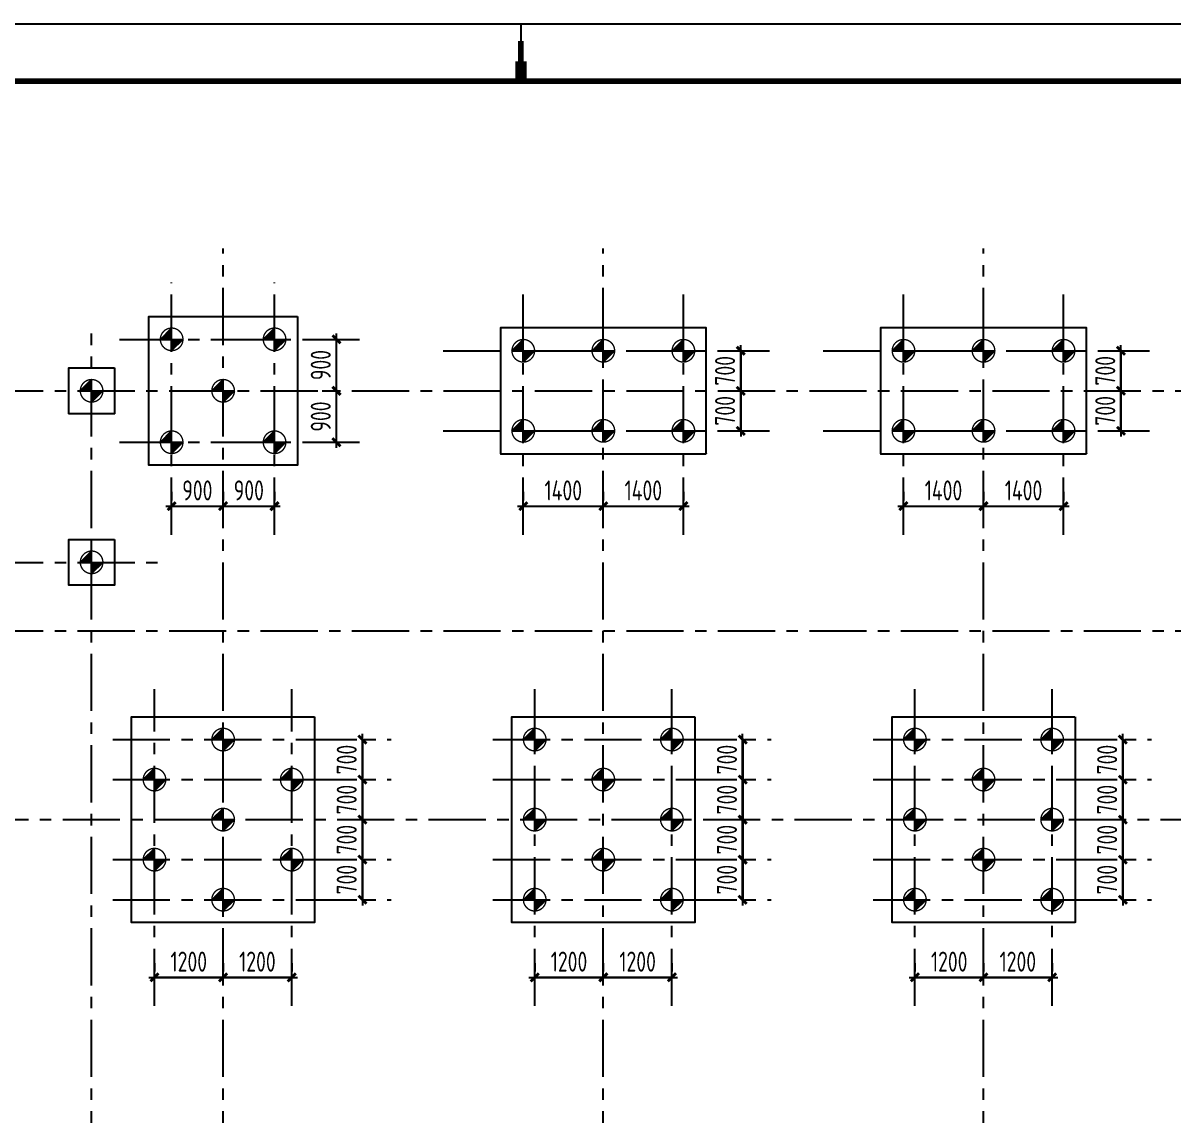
# Model space of a CAD drawing. Extents: x 665703 to 1047784, y -160603 to 92239.
# Drawn here: x 759322 to 779436, y 73124 to 92239 of the extents above; entities that cross this region are included whole.
import ezdxf

# ---------------------------------------------------------------- set-up
doc = ezdxf.new("R2010")
doc.units = 0
doc.header["$LTSCALE"] = 800
doc.linetypes.add('CENTER', pattern=[2, 1.25, -0.25, 0.25, -0.25])
doc.layers.get('0').update_dxf_attribs({"linetype": 'CONTINUOUS'})
doc.layers.get('Defpoints').update_dxf_attribs({"linetype": 'CONTINUOUS'})
for name, color, linetype in [('AXIS', 4, 'CENTER'), ('DIM', 2, 'CONTINUOUS'), ('GPSCOMMON', 7, 'CONTINUOUS'), ('TK', 7, 'CONTINUOUS'), ('ZW', 233, 'CONTINUOUS')]:
    doc.layers.add(name, color=color, linetype=linetype)
doc.styles.add('TSSD_Dimension', font='Tssdeng.shx', dxfattribs={"width": 0.75, "bigfont": 'hztxt.shx'})
doc.dimstyles.new('TSSD_100_100', dxfattribs={"dimtxt": 350, "dimasz": 100, "dimexe": 100, "dimexo": 250, "dimgap": 100, "dimtad": 1, "dimdec": 0, "dimzin": 0, "dimdsep": 46, "dimtxsty": 'TSSD_Dimension', "dimblk": 'ARCHTICK', "dimcen": 0, "dimdle": 100, "dimclrt": 7, "dimadec": 0, "dimazin": 0, "dimtfac": 1, "dimtdec": 0, "dimtix": 1, "dimtmove": 2, "dimatfit": 3, "dimldrblk": 'ARCHTICK', "dimfxl": 0, "dimtolj": 1, "dimtzin": 0, "dimarcsym": 0})

# ---------------------------------------------------------------- blocks, each defined once
blk = doc.blocks.new('_ArchTick')
at = {"color": 0, "const_width": 0.5}
blk.add_lwpolyline([(-0.71, -0.71), (0.71, 0.71)], dxfattribs=at)
blk = doc.blocks.new('*D1318')
at = {"layer": 'Defpoints', "color": 0, "transparency": 16777216}
for p in [(761622, 75549), (762822, 75549), (762822, 75549)]:
    blk.add_point(p, dxfattribs=at)
at = {"layer": 'DIM', "color": 0, "lineweight": -2, "transparency": 16777216}
for p, q in [((761622, 75799), (761622, 75649)), ((762822, 75799), (762822, 75649)), ((761522, 75549), (762922, 75549))]:
    blk.add_line(p, q, dxfattribs=at)
at = {"layer": 'DIM', "color": 0, "lineweight": -2, "transparency": 16777216, "xscale": 100, "yscale": 100, "zscale": 100, "rotation": 180}
blk.add_blockref('_ArchTick', (761622, 75549), dxfattribs=at)
at = {"layer": 'DIM', "color": 0, "lineweight": -2, "transparency": 16777216, "xscale": 100, "yscale": 100, "zscale": 100}
blk.add_blockref('_ArchTick', (762822, 75549), dxfattribs=at)
at = {"layer": 'DIM', "color": 7, "transparency": 16777216, "insert": (762222, 75824), "char_height": 350, "attachment_point": 5, "style": 'TSSD_Dimension'}
blk.add_mtext('\\A1;1200', dxfattribs=at)
blk = doc.blocks.new('*D1317')
at = {"layer": 'Defpoints', "color": 0, "transparency": 16777216}
for p in [(765259, 77607), (765259, 77607), (765259, 76907)]:
    blk.add_point(p, dxfattribs=at)
at = {"layer": 'DIM', "color": 0, "lineweight": -2, "transparency": 16777216}
for p, q in [((765259, 77607), (765259, 77707)), ((765009, 77607), (765159, 77607)), ((765259, 76907), (765259, 77607)), ((765009, 76907), (765159, 76907)), ((765259, 76907), (765259, 76807))]:
    blk.add_line(p, q, dxfattribs=at)
at = {"layer": 'DIM', "color": 0, "lineweight": -2, "transparency": 16777216, "xscale": 100, "yscale": 100, "zscale": 100}
for p, rotation in [((765259, 77607), 270), ((765259, 76907), 90)]:
    blk.add_blockref('_ArchTick', p, dxfattribs=dict(at, rotation=rotation))
at = {"layer": 'DIM', "color": 7, "transparency": 16777216, "insert": (764984, 77257), "char_height": 350, "attachment_point": 5, "rotation": 90, "style": 'TSSD_Dimension'}
blk.add_mtext('\\A1;700', dxfattribs=at)
blk = doc.blocks.new('*D1316')
at = {"layer": 'Defpoints', "color": 0, "transparency": 16777216}
for p in [(765259, 79007), (765259, 79007), (765259, 78307)]:
    blk.add_point(p, dxfattribs=at)
at = {"layer": 'DIM', "color": 0, "lineweight": -2, "transparency": 16777216}
for p, q in [((765259, 79007), (765259, 79107)), ((765009, 79007), (765159, 79007)), ((765259, 78307), (765259, 79007)), ((765009, 78307), (765159, 78307)), ((765259, 78307), (765259, 78207))]:
    blk.add_line(p, q, dxfattribs=at)
at = {"layer": 'DIM', "color": 0, "lineweight": -2, "transparency": 16777216, "xscale": 100, "yscale": 100, "zscale": 100}
for p, rotation in [((765259, 79007), 270), ((765259, 78307), 90)]:
    blk.add_blockref('_ArchTick', p, dxfattribs=dict(at, rotation=rotation))
at = {"layer": 'DIM', "color": 7, "transparency": 16777216, "insert": (764984, 78657), "char_height": 350, "attachment_point": 5, "rotation": 90, "style": 'TSSD_Dimension'}
blk.add_mtext('\\A1;700', dxfattribs=at)
blk = doc.blocks.new('*D1315')
at = {"layer": 'Defpoints', "color": 0, "transparency": 16777216}
for p in [(765259, 79707), (765259, 79707), (765259, 79007)]:
    blk.add_point(p, dxfattribs=at)
at = {"layer": 'DIM', "color": 0, "lineweight": -2, "transparency": 16777216}
for p, q in [((765009, 79707), (765159, 79707)), ((765259, 79707), (765259, 79807)), ((765259, 79007), (765259, 79707)), ((765009, 79007), (765159, 79007)), ((765259, 79007), (765259, 78907))]:
    blk.add_line(p, q, dxfattribs=at)
at = {"layer": 'DIM', "color": 0, "lineweight": -2, "transparency": 16777216, "xscale": 100, "yscale": 100, "zscale": 100}
for p, rotation in [((765259, 79707), 270), ((765259, 79007), 90)]:
    blk.add_blockref('_ArchTick', p, dxfattribs=dict(at, rotation=rotation))
at = {"layer": 'DIM', "color": 7, "transparency": 16777216, "insert": (764984, 79357), "char_height": 350, "attachment_point": 5, "rotation": 90, "style": 'TSSD_Dimension'}
blk.add_mtext('\\A1;700', dxfattribs=at)
blk = doc.blocks.new('*D1314')
at = {"layer": 'Defpoints', "color": 0, "transparency": 16777216}
for p in [(765259, 78307), (765259, 78307), (765259, 77607)]:
    blk.add_point(p, dxfattribs=at)
at = {"layer": 'DIM', "color": 0, "lineweight": -2, "transparency": 16777216}
for p, q in [((765009, 78307), (765159, 78307)), ((765259, 78307), (765259, 78407)), ((765259, 77607), (765259, 78307)), ((765009, 77607), (765159, 77607)), ((765259, 77607), (765259, 77507))]:
    blk.add_line(p, q, dxfattribs=at)
at = {"layer": 'DIM', "color": 0, "lineweight": -2, "transparency": 16777216, "xscale": 100, "yscale": 100, "zscale": 100}
for p, rotation in [((765259, 78307), 270), ((765259, 77607), 90)]:
    blk.add_blockref('_ArchTick', p, dxfattribs=dict(at, rotation=rotation))
at = {"layer": 'DIM', "color": 7, "transparency": 16777216, "insert": (764984, 77957), "char_height": 350, "attachment_point": 5, "rotation": 90, "style": 'TSSD_Dimension'}
blk.add_mtext('\\A1;700', dxfattribs=at)
blk = doc.blocks.new('*D1313')
at = {"layer": 'Defpoints', "color": 0, "transparency": 16777216}
for p in [(762822, 75549), (764022, 75549), (764022, 75549)]:
    blk.add_point(p, dxfattribs=at)
at = {"layer": 'DIM', "color": 0, "lineweight": -2, "transparency": 16777216}
for p, q in [((762822, 75799), (762822, 75649)), ((764022, 75799), (764022, 75649)), ((762722, 75549), (764122, 75549))]:
    blk.add_line(p, q, dxfattribs=at)
at = {"layer": 'DIM', "color": 0, "lineweight": -2, "transparency": 16777216, "xscale": 100, "yscale": 100, "zscale": 100, "rotation": 180}
blk.add_blockref('_ArchTick', (762822, 75549), dxfattribs=at)
at = {"layer": 'DIM', "color": 0, "lineweight": -2, "transparency": 16777216, "xscale": 100, "yscale": 100, "zscale": 100}
blk.add_blockref('_ArchTick', (764022, 75549), dxfattribs=at)
at = {"layer": 'DIM', "color": 7, "transparency": 16777216, "insert": (763422, 75824), "char_height": 350, "attachment_point": 5, "style": 'TSSD_Dimension'}
blk.add_mtext('\\A1;1200', dxfattribs=at)
blk = doc.blocks.new('ZW-1')
at = {"layer": 'ZW', "color": 60}
for p, q in [((-247, 0), (0, 247)), ((-247, 0), (247, 0)), ((0, -247), (0, 247)), ((247, 0), (0, -247))]:
    blk.add_line(p, q, dxfattribs=at)
at = {"layer": 'ZW', "color": 60, "const_width": 30}
blk.add_lwpolyline([(-247, 0, -1), (247, 0, -1)], format="xyb", close=True, dxfattribs=at)
at = {"layer": 'ZW', "color": 60}
for points in [[(-247, 0), (0, 247), (0, 0)], [(0, 0), (247, 0), (0, -247)]]:
    blk.add_solid(points, dxfattribs=at)
blk = doc.blocks.new('*D1312')
at = {"layer": 'Defpoints', "color": 0, "transparency": 16777216}
for p in [(768272, 75549), (769472, 75549), (769472, 75549)]:
    blk.add_point(p, dxfattribs=at)
at = {"layer": 'DIM', "color": 0, "lineweight": -2, "transparency": 16777216}
for p, q in [((768272, 75799), (768272, 75649)), ((769472, 75799), (769472, 75649)), ((768172, 75549), (769572, 75549))]:
    blk.add_line(p, q, dxfattribs=at)
at = {"layer": 'DIM', "color": 0, "lineweight": -2, "transparency": 16777216, "xscale": 100, "yscale": 100, "zscale": 100, "rotation": 180}
blk.add_blockref('_ArchTick', (768272, 75549), dxfattribs=at)
at = {"layer": 'DIM', "color": 0, "lineweight": -2, "transparency": 16777216, "xscale": 100, "yscale": 100, "zscale": 100}
blk.add_blockref('_ArchTick', (769472, 75549), dxfattribs=at)
at = {"layer": 'DIM', "color": 7, "transparency": 16777216, "insert": (768872, 75824), "char_height": 350, "attachment_point": 5, "style": 'TSSD_Dimension'}
blk.add_mtext('\\A1;1200', dxfattribs=at)
blk = doc.blocks.new('*D1328')
at = {"layer": 'Defpoints', "color": 0, "transparency": 16777216}
for p in [(771909, 77607), (771909, 77607), (771909, 76907)]:
    blk.add_point(p, dxfattribs=at)
at = {"layer": 'DIM', "color": 0, "lineweight": -2, "transparency": 16777216}
for p, q in [((771909, 77607), (771909, 77707)), ((771659, 77607), (771809, 77607)), ((771909, 76907), (771909, 77607)), ((771659, 76907), (771809, 76907)), ((771909, 76907), (771909, 76807))]:
    blk.add_line(p, q, dxfattribs=at)
at = {"layer": 'DIM', "color": 0, "lineweight": -2, "transparency": 16777216, "xscale": 100, "yscale": 100, "zscale": 100}
for p, rotation in [((771909, 77607), 270), ((771909, 76907), 90)]:
    blk.add_blockref('_ArchTick', p, dxfattribs=dict(at, rotation=rotation))
at = {"layer": 'DIM', "color": 7, "transparency": 16777216, "insert": (771634, 77257), "char_height": 350, "attachment_point": 5, "rotation": 90, "style": 'TSSD_Dimension'}
blk.add_mtext('\\A1;700', dxfattribs=at)
blk = doc.blocks.new('*D1327')
at = {"layer": 'Defpoints', "color": 0, "transparency": 16777216}
for p in [(771909, 79007), (771909, 79007), (771909, 78307)]:
    blk.add_point(p, dxfattribs=at)
at = {"layer": 'DIM', "color": 0, "lineweight": -2, "transparency": 16777216}
for p, q in [((771909, 79007), (771909, 79107)), ((771659, 79007), (771809, 79007)), ((771909, 78307), (771909, 79007)), ((771659, 78307), (771809, 78307)), ((771909, 78307), (771909, 78207))]:
    blk.add_line(p, q, dxfattribs=at)
at = {"layer": 'DIM', "color": 0, "lineweight": -2, "transparency": 16777216, "xscale": 100, "yscale": 100, "zscale": 100}
for p, rotation in [((771909, 79007), 270), ((771909, 78307), 90)]:
    blk.add_blockref('_ArchTick', p, dxfattribs=dict(at, rotation=rotation))
at = {"layer": 'DIM', "color": 7, "transparency": 16777216, "insert": (771634, 78657), "char_height": 350, "attachment_point": 5, "rotation": 90, "style": 'TSSD_Dimension'}
blk.add_mtext('\\A1;700', dxfattribs=at)
blk = doc.blocks.new('*D1326')
at = {"layer": 'Defpoints', "color": 0, "transparency": 16777216}
for p in [(771909, 79707), (771909, 79707), (771909, 79007)]:
    blk.add_point(p, dxfattribs=at)
at = {"layer": 'DIM', "color": 0, "lineweight": -2, "transparency": 16777216}
for p, q in [((771659, 79707), (771809, 79707)), ((771909, 79707), (771909, 79807)), ((771909, 79007), (771909, 79707)), ((771659, 79007), (771809, 79007)), ((771909, 79007), (771909, 78907))]:
    blk.add_line(p, q, dxfattribs=at)
at = {"layer": 'DIM', "color": 0, "lineweight": -2, "transparency": 16777216, "xscale": 100, "yscale": 100, "zscale": 100}
for p, rotation in [((771909, 79707), 270), ((771909, 79007), 90)]:
    blk.add_blockref('_ArchTick', p, dxfattribs=dict(at, rotation=rotation))
at = {"layer": 'DIM', "color": 7, "transparency": 16777216, "insert": (771634, 79357), "char_height": 350, "attachment_point": 5, "rotation": 90, "style": 'TSSD_Dimension'}
blk.add_mtext('\\A1;700', dxfattribs=at)
blk = doc.blocks.new('*D1325')
at = {"layer": 'Defpoints', "color": 0, "transparency": 16777216}
for p in [(771909, 78307), (771909, 78307), (771909, 77607)]:
    blk.add_point(p, dxfattribs=at)
at = {"layer": 'DIM', "color": 0, "lineweight": -2, "transparency": 16777216}
for p, q in [((771659, 78307), (771809, 78307)), ((771909, 78307), (771909, 78407)), ((771909, 77607), (771909, 78307)), ((771659, 77607), (771809, 77607)), ((771909, 77607), (771909, 77507))]:
    blk.add_line(p, q, dxfattribs=at)
at = {"layer": 'DIM', "color": 0, "lineweight": -2, "transparency": 16777216, "xscale": 100, "yscale": 100, "zscale": 100}
for p, rotation in [((771909, 78307), 270), ((771909, 77607), 90)]:
    blk.add_blockref('_ArchTick', p, dxfattribs=dict(at, rotation=rotation))
at = {"layer": 'DIM', "color": 7, "transparency": 16777216, "insert": (771634, 77957), "char_height": 350, "attachment_point": 5, "rotation": 90, "style": 'TSSD_Dimension'}
blk.add_mtext('\\A1;700', dxfattribs=at)
blk = doc.blocks.new('*D1311')
at = {"layer": 'Defpoints', "color": 0, "transparency": 16777216}
for p in [(769472, 75549), (770672, 75549), (770672, 75549)]:
    blk.add_point(p, dxfattribs=at)
at = {"layer": 'DIM', "color": 0, "lineweight": -2, "transparency": 16777216}
for p, q in [((769472, 75799), (769472, 75649)), ((770672, 75799), (770672, 75649)), ((769372, 75549), (770772, 75549))]:
    blk.add_line(p, q, dxfattribs=at)
at = {"layer": 'DIM', "color": 0, "lineweight": -2, "transparency": 16777216, "xscale": 100, "yscale": 100, "zscale": 100, "rotation": 180}
blk.add_blockref('_ArchTick', (769472, 75549), dxfattribs=at)
at = {"layer": 'DIM', "color": 0, "lineweight": -2, "transparency": 16777216, "xscale": 100, "yscale": 100, "zscale": 100}
blk.add_blockref('_ArchTick', (770672, 75549), dxfattribs=at)
at = {"layer": 'DIM', "color": 7, "transparency": 16777216, "insert": (770072, 75824), "char_height": 350, "attachment_point": 5, "style": 'TSSD_Dimension'}
blk.add_mtext('\\A1;1200', dxfattribs=at)
blk = doc.blocks.new('*D1324')
at = {"layer": 'Defpoints', "color": 0, "transparency": 16777216}
for p in [(774922, 75549), (776122, 75549), (776122, 75549)]:
    blk.add_point(p, dxfattribs=at)
at = {"layer": 'DIM', "color": 0, "lineweight": -2, "transparency": 16777216}
for p, q in [((774922, 75799), (774922, 75649)), ((776122, 75799), (776122, 75649)), ((774822, 75549), (776222, 75549))]:
    blk.add_line(p, q, dxfattribs=at)
at = {"layer": 'DIM', "color": 0, "lineweight": -2, "transparency": 16777216, "xscale": 100, "yscale": 100, "zscale": 100, "rotation": 180}
blk.add_blockref('_ArchTick', (774922, 75549), dxfattribs=at)
at = {"layer": 'DIM', "color": 0, "lineweight": -2, "transparency": 16777216, "xscale": 100, "yscale": 100, "zscale": 100}
blk.add_blockref('_ArchTick', (776122, 75549), dxfattribs=at)
at = {"layer": 'DIM', "color": 7, "transparency": 16777216, "insert": (775522, 75824), "char_height": 350, "attachment_point": 5, "style": 'TSSD_Dimension'}
blk.add_mtext('\\A1;1200', dxfattribs=at)
blk = doc.blocks.new('*D1323')
at = {"layer": 'Defpoints', "color": 0, "transparency": 16777216}
for p in [(778559, 77607), (778559, 77607), (778559, 76907)]:
    blk.add_point(p, dxfattribs=at)
at = {"layer": 'DIM', "color": 0, "lineweight": -2, "transparency": 16777216}
for p, q in [((778559, 77607), (778559, 77707)), ((778309, 77607), (778459, 77607)), ((778559, 76907), (778559, 77607)), ((778309, 76907), (778459, 76907)), ((778559, 76907), (778559, 76807))]:
    blk.add_line(p, q, dxfattribs=at)
at = {"layer": 'DIM', "color": 0, "lineweight": -2, "transparency": 16777216, "xscale": 100, "yscale": 100, "zscale": 100}
for p, rotation in [((778559, 77607), 270), ((778559, 76907), 90)]:
    blk.add_blockref('_ArchTick', p, dxfattribs=dict(at, rotation=rotation))
at = {"layer": 'DIM', "color": 7, "transparency": 16777216, "insert": (778284, 77257), "char_height": 350, "attachment_point": 5, "rotation": 90, "style": 'TSSD_Dimension'}
blk.add_mtext('\\A1;700', dxfattribs=at)
blk = doc.blocks.new('*D1322')
at = {"layer": 'Defpoints', "color": 0, "transparency": 16777216}
for p in [(778559, 79007), (778559, 79007), (778559, 78307)]:
    blk.add_point(p, dxfattribs=at)
at = {"layer": 'DIM', "color": 0, "lineweight": -2, "transparency": 16777216}
for p, q in [((778559, 79007), (778559, 79107)), ((778309, 79007), (778459, 79007)), ((778559, 78307), (778559, 79007)), ((778309, 78307), (778459, 78307)), ((778559, 78307), (778559, 78207))]:
    blk.add_line(p, q, dxfattribs=at)
at = {"layer": 'DIM', "color": 0, "lineweight": -2, "transparency": 16777216, "xscale": 100, "yscale": 100, "zscale": 100}
for p, rotation in [((778559, 79007), 270), ((778559, 78307), 90)]:
    blk.add_blockref('_ArchTick', p, dxfattribs=dict(at, rotation=rotation))
at = {"layer": 'DIM', "color": 7, "transparency": 16777216, "insert": (778284, 78657), "char_height": 350, "attachment_point": 5, "rotation": 90, "style": 'TSSD_Dimension'}
blk.add_mtext('\\A1;700', dxfattribs=at)
blk = doc.blocks.new('*D1321')
at = {"layer": 'Defpoints', "color": 0, "transparency": 16777216}
for p in [(778559, 79707), (778559, 79707), (778559, 79007)]:
    blk.add_point(p, dxfattribs=at)
at = {"layer": 'DIM', "color": 0, "lineweight": -2, "transparency": 16777216}
for p, q in [((778309, 79707), (778459, 79707)), ((778559, 79707), (778559, 79807)), ((778559, 79007), (778559, 79707)), ((778309, 79007), (778459, 79007)), ((778559, 79007), (778559, 78907))]:
    blk.add_line(p, q, dxfattribs=at)
at = {"layer": 'DIM', "color": 0, "lineweight": -2, "transparency": 16777216, "xscale": 100, "yscale": 100, "zscale": 100}
for p, rotation in [((778559, 79707), 270), ((778559, 79007), 90)]:
    blk.add_blockref('_ArchTick', p, dxfattribs=dict(at, rotation=rotation))
at = {"layer": 'DIM', "color": 7, "transparency": 16777216, "insert": (778284, 79357), "char_height": 350, "attachment_point": 5, "rotation": 90, "style": 'TSSD_Dimension'}
blk.add_mtext('\\A1;700', dxfattribs=at)
blk = doc.blocks.new('*D1320')
at = {"layer": 'Defpoints', "color": 0, "transparency": 16777216}
for p in [(778559, 78307), (778559, 78307), (778559, 77607)]:
    blk.add_point(p, dxfattribs=at)
at = {"layer": 'DIM', "color": 0, "lineweight": -2, "transparency": 16777216}
for p, q in [((778309, 78307), (778459, 78307)), ((778559, 78307), (778559, 78407)), ((778559, 77607), (778559, 78307)), ((778309, 77607), (778459, 77607)), ((778559, 77607), (778559, 77507))]:
    blk.add_line(p, q, dxfattribs=at)
at = {"layer": 'DIM', "color": 0, "lineweight": -2, "transparency": 16777216, "xscale": 100, "yscale": 100, "zscale": 100}
for p, rotation in [((778559, 78307), 270), ((778559, 77607), 90)]:
    blk.add_blockref('_ArchTick', p, dxfattribs=dict(at, rotation=rotation))
at = {"layer": 'DIM', "color": 7, "transparency": 16777216, "insert": (778284, 77957), "char_height": 350, "attachment_point": 5, "rotation": 90, "style": 'TSSD_Dimension'}
blk.add_mtext('\\A1;700', dxfattribs=at)
blk = doc.blocks.new('*D1319')
at = {"layer": 'Defpoints', "color": 0, "transparency": 16777216}
for p in [(776122, 75549), (777322, 75549), (777322, 75549)]:
    blk.add_point(p, dxfattribs=at)
at = {"layer": 'DIM', "color": 0, "lineweight": -2, "transparency": 16777216}
for p, q in [((776122, 75799), (776122, 75649)), ((777322, 75799), (777322, 75649)), ((776022, 75549), (777422, 75549))]:
    blk.add_line(p, q, dxfattribs=at)
at = {"layer": 'DIM', "color": 0, "lineweight": -2, "transparency": 16777216, "xscale": 100, "yscale": 100, "zscale": 100, "rotation": 180}
blk.add_blockref('_ArchTick', (776122, 75549), dxfattribs=at)
at = {"layer": 'DIM', "color": 0, "lineweight": -2, "transparency": 16777216, "xscale": 100, "yscale": 100, "zscale": 100}
blk.add_blockref('_ArchTick', (777322, 75549), dxfattribs=at)
at = {"layer": 'DIM', "color": 7, "transparency": 16777216, "insert": (776722, 75824), "char_height": 350, "attachment_point": 5, "style": 'TSSD_Dimension'}
blk.add_mtext('\\A1;1200', dxfattribs=at)
blk = doc.blocks.new('*D1363')
at = {"layer": 'Defpoints', "color": 0, "transparency": 16777216}
for p in [(761922, 83790), (762822, 83790), (762822, 83790)]:
    blk.add_point(p, dxfattribs=at)
at = {"layer": 'DIM', "color": 0, "lineweight": -2, "transparency": 16777216}
for p, q in [((761922, 84040), (761922, 83890)), ((762822, 84040), (762822, 83890)), ((761822, 83790), (762922, 83790))]:
    blk.add_line(p, q, dxfattribs=at)
at = {"layer": 'DIM', "color": 0, "lineweight": -2, "transparency": 16777216, "xscale": 100, "yscale": 100, "zscale": 100, "rotation": 180}
blk.add_blockref('_ArchTick', (761922, 83790), dxfattribs=at)
at = {"layer": 'DIM', "color": 0, "lineweight": -2, "transparency": 16777216, "xscale": 100, "yscale": 100, "zscale": 100}
blk.add_blockref('_ArchTick', (762822, 83790), dxfattribs=at)
at = {"layer": 'DIM', "color": 7, "transparency": 16777216, "insert": (762372, 84065), "char_height": 350, "attachment_point": 5, "style": 'TSSD_Dimension'}
blk.add_mtext('\\A1;900', dxfattribs=at)
blk = doc.blocks.new('*D1362')
at = {"layer": 'Defpoints', "color": 0, "transparency": 16777216}
for p in [(764805, 85807), (764805, 85807), (764805, 84907)]:
    blk.add_point(p, dxfattribs=at)
at = {"layer": 'DIM', "color": 0, "lineweight": -2, "transparency": 16777216}
for p, q in [((764805, 84807), (764805, 85907)), ((764555, 85807), (764705, 85807)), ((764555, 84907), (764705, 84907))]:
    blk.add_line(p, q, dxfattribs=at)
at = {"layer": 'DIM', "color": 0, "lineweight": -2, "transparency": 16777216, "xscale": 100, "yscale": 100, "zscale": 100}
for p, rotation in [((764805, 85807), 90), ((764805, 84907), 270)]:
    blk.add_blockref('_ArchTick', p, dxfattribs=dict(at, rotation=rotation))
at = {"layer": 'DIM', "color": 7, "transparency": 16777216, "insert": (764530, 85357), "char_height": 350, "attachment_point": 5, "rotation": 90, "style": 'TSSD_Dimension'}
blk.add_mtext('\\A1;900', dxfattribs=at)
blk = doc.blocks.new('*D1361')
at = {"layer": 'Defpoints', "color": 0, "transparency": 16777216}
for p in [(764805, 86707), (764805, 86707), (764805, 85807)]:
    blk.add_point(p, dxfattribs=at)
at = {"layer": 'DIM', "color": 0, "lineweight": -2, "transparency": 16777216}
for p, q in [((764555, 86707), (764705, 86707)), ((764805, 85707), (764805, 86807)), ((764555, 85807), (764705, 85807))]:
    blk.add_line(p, q, dxfattribs=at)
at = {"layer": 'DIM', "color": 0, "lineweight": -2, "transparency": 16777216, "xscale": 100, "yscale": 100, "zscale": 100}
for p, rotation in [((764805, 86707), 90), ((764805, 85807), 270)]:
    blk.add_blockref('_ArchTick', p, dxfattribs=dict(at, rotation=rotation))
at = {"layer": 'DIM', "color": 7, "transparency": 16777216, "insert": (764530, 86257), "char_height": 350, "attachment_point": 5, "rotation": 90, "style": 'TSSD_Dimension'}
blk.add_mtext('\\A1;900', dxfattribs=at)
blk = doc.blocks.new('*D1360')
at = {"layer": 'Defpoints', "color": 0, "transparency": 16777216}
for p in [(762822, 83790), (763722, 83790), (763722, 83790)]:
    blk.add_point(p, dxfattribs=at)
at = {"layer": 'DIM', "color": 0, "lineweight": -2, "transparency": 16777216}
for p, q in [((762822, 84040), (762822, 83890)), ((763722, 84040), (763722, 83890)), ((762722, 83790), (763822, 83790))]:
    blk.add_line(p, q, dxfattribs=at)
at = {"layer": 'DIM', "color": 0, "lineweight": -2, "transparency": 16777216, "xscale": 100, "yscale": 100, "zscale": 100, "rotation": 180}
blk.add_blockref('_ArchTick', (762822, 83790), dxfattribs=at)
at = {"layer": 'DIM', "color": 0, "lineweight": -2, "transparency": 16777216, "xscale": 100, "yscale": 100, "zscale": 100}
blk.add_blockref('_ArchTick', (763722, 83790), dxfattribs=at)
at = {"layer": 'DIM', "color": 7, "transparency": 16777216, "insert": (763272, 84065), "char_height": 350, "attachment_point": 5, "style": 'TSSD_Dimension'}
blk.add_mtext('\\A1;900', dxfattribs=at)
blk = doc.blocks.new('*D1359')
at = {"layer": 'Defpoints', "color": 0, "transparency": 16777216}
for p in [(768072, 83790), (769472, 83790), (769472, 83790)]:
    blk.add_point(p, dxfattribs=at)
at = {"layer": 'DIM', "color": 0, "lineweight": -2, "transparency": 16777216}
for p, q in [((768072, 84040), (768072, 83890)), ((769472, 84040), (769472, 83890)), ((767972, 83790), (769572, 83790))]:
    blk.add_line(p, q, dxfattribs=at)
at = {"layer": 'DIM', "color": 0, "lineweight": -2, "transparency": 16777216, "xscale": 100, "yscale": 100, "zscale": 100, "rotation": 180}
blk.add_blockref('_ArchTick', (768072, 83790), dxfattribs=at)
at = {"layer": 'DIM', "color": 0, "lineweight": -2, "transparency": 16777216, "xscale": 100, "yscale": 100, "zscale": 100}
blk.add_blockref('_ArchTick', (769472, 83790), dxfattribs=at)
at = {"layer": 'DIM', "color": 7, "transparency": 16777216, "insert": (768772, 84065), "char_height": 350, "attachment_point": 5, "style": 'TSSD_Dimension'}
blk.add_mtext('\\A1;1400', dxfattribs=at)
blk = doc.blocks.new('*D1369')
at = {"layer": 'Defpoints', "color": 0, "transparency": 16777216}
for p in [(771876, 85807), (771876, 85807), (771876, 85107)]:
    blk.add_point(p, dxfattribs=at)
at = {"layer": 'DIM', "color": 0, "lineweight": -2, "transparency": 16777216}
for p, q in [((771876, 85807), (771876, 85907)), ((771626, 85807), (771776, 85807)), ((771876, 85107), (771876, 85807)), ((771626, 85107), (771776, 85107)), ((771876, 85107), (771876, 85007))]:
    blk.add_line(p, q, dxfattribs=at)
at = {"layer": 'DIM', "color": 0, "lineweight": -2, "transparency": 16777216, "xscale": 100, "yscale": 100, "zscale": 100}
for p, rotation in [((771876, 85807), 270), ((771876, 85107), 90)]:
    blk.add_blockref('_ArchTick', p, dxfattribs=dict(at, rotation=rotation))
at = {"layer": 'DIM', "color": 7, "transparency": 16777216, "insert": (771601, 85457), "char_height": 350, "attachment_point": 5, "rotation": 90, "style": 'TSSD_Dimension'}
blk.add_mtext('\\A1;700', dxfattribs=at)
blk = doc.blocks.new('*D1368')
at = {"layer": 'Defpoints', "color": 0, "transparency": 16777216}
for p in [(771876, 86507), (771876, 86507), (771876, 85807)]:
    blk.add_point(p, dxfattribs=at)
at = {"layer": 'DIM', "color": 0, "lineweight": -2, "transparency": 16777216}
for p, q in [((771626, 86507), (771776, 86507)), ((771876, 86507), (771876, 86607)), ((771876, 85807), (771876, 86507)), ((771626, 85807), (771776, 85807)), ((771876, 85807), (771876, 85707))]:
    blk.add_line(p, q, dxfattribs=at)
at = {"layer": 'DIM', "color": 0, "lineweight": -2, "transparency": 16777216, "xscale": 100, "yscale": 100, "zscale": 100}
for p, rotation in [((771876, 86507), 270), ((771876, 85807), 90)]:
    blk.add_blockref('_ArchTick', p, dxfattribs=dict(at, rotation=rotation))
at = {"layer": 'DIM', "color": 7, "transparency": 16777216, "insert": (771601, 86157), "char_height": 350, "attachment_point": 5, "rotation": 90, "style": 'TSSD_Dimension'}
blk.add_mtext('\\A1;700', dxfattribs=at)
blk = doc.blocks.new('*D1358')
at = {"layer": 'Defpoints', "color": 0, "transparency": 16777216}
for p in [(769472, 83790), (770872, 83790), (770872, 83790)]:
    blk.add_point(p, dxfattribs=at)
at = {"layer": 'DIM', "color": 0, "lineweight": -2, "transparency": 16777216}
for p, q in [((769472, 84040), (769472, 83890)), ((770872, 84040), (770872, 83890)), ((769372, 83790), (770972, 83790))]:
    blk.add_line(p, q, dxfattribs=at)
at = {"layer": 'DIM', "color": 0, "lineweight": -2, "transparency": 16777216, "xscale": 100, "yscale": 100, "zscale": 100, "rotation": 180}
blk.add_blockref('_ArchTick', (769472, 83790), dxfattribs=at)
at = {"layer": 'DIM', "color": 0, "lineweight": -2, "transparency": 16777216, "xscale": 100, "yscale": 100, "zscale": 100}
blk.add_blockref('_ArchTick', (770872, 83790), dxfattribs=at)
at = {"layer": 'DIM', "color": 7, "transparency": 16777216, "insert": (770172, 84065), "char_height": 350, "attachment_point": 5, "style": 'TSSD_Dimension'}
blk.add_mtext('\\A1;1400', dxfattribs=at)
blk = doc.blocks.new('*D1367')
at = {"layer": 'Defpoints', "color": 0, "transparency": 16777216}
for p in [(774722, 83790), (776122, 83790), (776122, 83790)]:
    blk.add_point(p, dxfattribs=at)
at = {"layer": 'DIM', "color": 0, "lineweight": -2, "transparency": 16777216}
for p, q in [((774722, 84040), (774722, 83890)), ((776122, 84040), (776122, 83890)), ((774622, 83790), (776222, 83790))]:
    blk.add_line(p, q, dxfattribs=at)
at = {"layer": 'DIM', "color": 0, "lineweight": -2, "transparency": 16777216, "xscale": 100, "yscale": 100, "zscale": 100, "rotation": 180}
blk.add_blockref('_ArchTick', (774722, 83790), dxfattribs=at)
at = {"layer": 'DIM', "color": 0, "lineweight": -2, "transparency": 16777216, "xscale": 100, "yscale": 100, "zscale": 100}
blk.add_blockref('_ArchTick', (776122, 83790), dxfattribs=at)
at = {"layer": 'DIM', "color": 7, "transparency": 16777216, "insert": (775422, 84065), "char_height": 350, "attachment_point": 5, "style": 'TSSD_Dimension'}
blk.add_mtext('\\A1;1400', dxfattribs=at)
blk = doc.blocks.new('*D1366')
at = {"layer": 'Defpoints', "color": 0, "transparency": 16777216}
for p in [(778526, 85807), (778526, 85807), (778526, 85107)]:
    blk.add_point(p, dxfattribs=at)
at = {"layer": 'DIM', "color": 0, "lineweight": -2, "transparency": 16777216}
for p, q in [((778526, 85807), (778526, 85907)), ((778276, 85807), (778426, 85807)), ((778526, 85107), (778526, 85807)), ((778276, 85107), (778426, 85107)), ((778526, 85107), (778526, 85007))]:
    blk.add_line(p, q, dxfattribs=at)
at = {"layer": 'DIM', "color": 0, "lineweight": -2, "transparency": 16777216, "xscale": 100, "yscale": 100, "zscale": 100}
for p, rotation in [((778526, 85807), 270), ((778526, 85107), 90)]:
    blk.add_blockref('_ArchTick', p, dxfattribs=dict(at, rotation=rotation))
at = {"layer": 'DIM', "color": 7, "transparency": 16777216, "insert": (778251, 85457), "char_height": 350, "attachment_point": 5, "rotation": 90, "style": 'TSSD_Dimension'}
blk.add_mtext('\\A1;700', dxfattribs=at)
blk = doc.blocks.new('*D1365')
at = {"layer": 'Defpoints', "color": 0, "transparency": 16777216}
for p in [(778526, 86507), (778526, 86507), (778526, 85807)]:
    blk.add_point(p, dxfattribs=at)
at = {"layer": 'DIM', "color": 0, "lineweight": -2, "transparency": 16777216}
for p, q in [((778276, 86507), (778426, 86507)), ((778526, 86507), (778526, 86607)), ((778526, 85807), (778526, 86507)), ((778276, 85807), (778426, 85807)), ((778526, 85807), (778526, 85707))]:
    blk.add_line(p, q, dxfattribs=at)
at = {"layer": 'DIM', "color": 0, "lineweight": -2, "transparency": 16777216, "xscale": 100, "yscale": 100, "zscale": 100}
for p, rotation in [((778526, 86507), 270), ((778526, 85807), 90)]:
    blk.add_blockref('_ArchTick', p, dxfattribs=dict(at, rotation=rotation))
at = {"layer": 'DIM', "color": 7, "transparency": 16777216, "insert": (778251, 86157), "char_height": 350, "attachment_point": 5, "rotation": 90, "style": 'TSSD_Dimension'}
blk.add_mtext('\\A1;700', dxfattribs=at)
blk = doc.blocks.new('*D1364')
at = {"layer": 'Defpoints', "color": 0, "transparency": 16777216}
for p in [(776122, 83790), (777522, 83790), (777522, 83790)]:
    blk.add_point(p, dxfattribs=at)
at = {"layer": 'DIM', "color": 0, "lineweight": -2, "transparency": 16777216}
for p, q in [((776122, 84040), (776122, 83890)), ((777522, 84040), (777522, 83890)), ((776022, 83790), (777622, 83790))]:
    blk.add_line(p, q, dxfattribs=at)
at = {"layer": 'DIM', "color": 0, "lineweight": -2, "transparency": 16777216, "xscale": 100, "yscale": 100, "zscale": 100, "rotation": 180}
blk.add_blockref('_ArchTick', (776122, 83790), dxfattribs=at)
at = {"layer": 'DIM', "color": 0, "lineweight": -2, "transparency": 16777216, "xscale": 100, "yscale": 100, "zscale": 100}
blk.add_blockref('_ArchTick', (777522, 83790), dxfattribs=at)
at = {"layer": 'DIM', "color": 7, "transparency": 16777216, "insert": (776822, 84065), "char_height": 350, "attachment_point": 5, "style": 'TSSD_Dimension'}
blk.add_mtext('\\A1;1400', dxfattribs=at)
blk = doc.blocks.new('TK2')
at = {"layer": 'TK', "color": 2}
blk.add_lwpolyline([(59400, 42000), (0, 42000), (0, 0), (59400, 0)], close=True, dxfattribs=at)
for points, const_width in [([(30450, 42000), (30450, 41000)], 35), ([(30450, 41000), (30450, 41700)], 100), ([(30450, 41000), (30450, 41350)], 200)]:
    blk.add_lwpolyline(points, dxfattribs=dict(at, const_width=const_width))
at = {"layer": 'TK', "color": 2, "const_width": 100}
blk.add_lwpolyline([(2500, 41000), (58400, 41000), (58400, 1000), (2500, 1000)], close=True, dxfattribs=at)

msp = doc.modelspace()

# ---------------------------------------------------------------- linework, layer by layer
at = {"layer": 'AXIS'}
for p, q in [((762822.3, 65807), (762822.3, 88293.2)), ((769472.3, 65807), (769472.3, 88293.2)), ((776122.3, 65807), (776122.3, 88293.2)), ((761922.3, 83289.6), (761922.3, 87703.7)), ((763722.3, 83289.6), (763722.3, 87703.7)), ((768072.3, 83289.6), (768072.3, 87679.3)), ((770872.3, 83289.6), (770872.3, 87679.3)), ((774722.3, 83289.6), (774722.3, 87679.3)), ((777522.3, 83289.6), (777522.3, 87679.3)), ((764122.3, 87106.5), (764121.8, 87107)), ((771271.8, 86907), (771272.3, 86906.5)), ((777921.8, 86907), (777922.3, 86906.5)), ((760522.3, 65807), (760522.3, 86807)), ((761008.7, 86707), (765305.2, 86707)), ((766668.9, 86507), (772376.2, 86507)), ((773318.9, 86507), (779026.2, 86507)), ((747476.2, 85807), (790522.3, 85807)), ((766668.9, 85107), (772376.2, 85107)), ((773318.9, 85107), (779026.2, 85107)), ((761008.7, 84907), (765305.2, 84907)), ((771272.3, 84707.5), (771271.8, 84707)), ((777922.3, 84707.5), (777921.8, 84707)), ((761522.8, 84507), (761522.3, 84507.5)), ((764121.8, 84507), (764122.3, 84507.5)), ((747476.2, 82807), (761745, 82807)), ((747476.2, 81607), (790522.3, 81607)), ((761622.3, 75049.3), (761622.3, 80587.7)), ((764022.3, 75049.3), (764022.3, 80587.7)), ((768272.3, 75049.3), (768272.3, 80587.7)), ((770672.3, 75049.3), (770672.3, 80587.7)), ((774922.3, 75049.3), (774922.3, 80587.7)), ((777322.3, 75049.3), (777322.3, 80587.7)), ((764421.8, 80107), (764422.3, 80106.5)), ((760891.6, 79707), (765759.4, 79707)), ((767541.6, 79707), (772409.4, 79707)), ((774191.6, 79707), (779059.4, 79707)), ((760891.6, 79007), (765759.4, 79007)), ((767541.6, 79007), (772409.4, 79007)), ((774191.6, 79007), (779059.4, 79007)), ((747216.7, 78307), (790522.3, 78307)), ((760891.6, 77607), (765759.4, 77607)), ((767541.6, 77607), (772409.4, 77607)), ((774191.6, 77607), (779059.4, 77607)), ((760891.6, 76907), (765759.4, 76907)), ((767541.6, 76907), (772409.4, 76907)), ((774191.6, 76907), (779059.4, 76907)), ((761222.8, 76507), (761222.3, 76507.5)), ((764422.3, 76507.5), (764421.8, 76507)), ((771072.3, 76507.5), (771071.8, 76507)), ((777722.3, 76507.5), (777721.8, 76507))]:
    msp.add_line(p, q, dxfattribs=at)
at = {"layer": 'GPSCOMMON'}
for p, q in [((764805.2, 84907), (764805.2, 86707)), ((771876.2, 86507), (771876.2, 85107)), ((778526.2, 86507), (778526.2, 85107)), ((761922.3, 83789.6), (763722.3, 83789.6)), ((768072.3, 83789.6), (770872.3, 83789.6)), ((774722.3, 83789.6), (777522.3, 83789.6)), ((765259.4, 79707), (765259.4, 76907)), ((771909.4, 79707), (771909.4, 76907)), ((778559.4, 79707), (778559.4, 76907)), ((761622.3, 75549.3), (764022.3, 75549.3)), ((768272.3, 75549.3), (770672.3, 75549.3)), ((774922.3, 75549.3), (777322.3, 75549.3))]:
    msp.add_line(p, q, dxfattribs=at)
at = {"layer": 'ZW', "linetype": 'Continuous'}
for points in [[(764122.3, 87106.5), (764122.3, 84507.5), (764121.8, 84507), (761522.8, 84507), (761522.3, 84507.5), (761522.3, 87106.5), (761522.8, 87107), (764121.8, 87107)], [(771272.3, 84707.5), (771272.3, 86906.5), (771271.8, 86907), (767672.8, 86907), (767672.3, 86906.5), (767672.3, 84707.5), (767672.8, 84707), (771271.8, 84707)], [(777922.3, 84707.5), (777922.3, 86906.5), (777921.8, 86907), (774322.8, 86907), (774322.3, 86906.5), (774322.3, 84707.5), (774322.8, 84707), (777921.8, 84707)], [(760922.3, 86206.5), (760922.8, 85407.5), (760922.3, 85407), (760123.3, 85407), (760122.8, 85407.5), (760122.3, 86206.5), (760122.8, 86207), (760921.8, 86207)], [(760922.3, 83206.5), (760922.8, 82407.5), (760922.3, 82407), (760123.3, 82407), (760122.8, 82407.5), (760122.3, 83206.5), (760122.8, 83207), (760921.8, 83207)], [(764422.3, 80106.5), (764422.3, 76507.5), (764421.8, 76507), (761222.8, 76507), (761222.3, 76507.5), (761222.3, 80106.5), (761222.8, 80107), (764421.8, 80107)], [(771072.3, 80106.5), (771072.3, 76507.5), (771071.8, 76507), (767872.8, 76507), (767872.3, 76507.5), (767872.3, 80106.5), (767872.8, 80107), (771071.8, 80107)], [(777722.3, 80106.5), (777722.3, 76507.5), (777721.8, 76507), (774522.8, 76507), (774522.3, 76507.5), (774522.3, 80106.5), (774522.8, 80107), (777721.8, 80107)]]:
    msp.add_lwpolyline(points, dxfattribs=at)

# ---------------------------------------------------------------- block references
at = {"layer": 'DIM'}
msp.add_blockref('TK2', (737581.4, 50221.9), dxfattribs=at)
at = {"layer": 'GPSCOMMON', "xscale": 0.8, "yscale": 0.8, "zscale": 0.8}
for p in [(761922.3, 86707), (763722.3, 86707), (768072.3, 86507), (769472.3, 86507), (770872.3, 86507), (774722.3, 86507), (776122.3, 86507), (777522.3, 86507), (760522.3, 85807), (762822.3, 85807), (768072.3, 85107), (769472.3, 85107), (770872.3, 85107), (774722.3, 85107), (776122.3, 85107), (777522.3, 85107), (761922.3, 84907), (763722.3, 84907), (760522.3, 82807), (762822.3, 79707), (768272.3, 79707), (770672.3, 79707), (774922.3, 79707), (777322.3, 79707), (761622.3, 79007), (764022.3, 79007), (769472.3, 79007), (776122.3, 79007), (762822.3, 78307), (768272.3, 78307), (770672.3, 78307), (774922.3, 78307), (777322.3, 78307), (761622.3, 77607), (764022.3, 77607), (769472.3, 77607), (776122.3, 77607), (762822.3, 76907), (768272.3, 76907), (770672.3, 76907), (774922.3, 76907), (777322.3, 76907)]:
    msp.add_blockref('ZW-1', p, dxfattribs=at)

# ---------------------------------------------------------------- dimensions: what is measured, and where the dimension line sits
at = {"layer": 'DIM'}
for base, p1, p2, picture, middle in [((764805.2, 86707), (764805.2, 85807), (764805.2, 86707), '*D1361', (764530.2, 86257)), ((771876.2, 86507), (771876.2, 85807), (771876.2, 86507), '*D1368', (771601.2, 86157)), ((778526.2, 86507), (778526.2, 85807), (778526.2, 86507), '*D1365', (778251.2, 86157)), ((764805.2, 85807), (764805.2, 84907), (764805.2, 85807), '*D1362', (764530.2, 85357)), ((771876.2, 85807), (771876.2, 85107), (771876.2, 85807), '*D1369', (771601.2, 85457)), ((778526.2, 85807), (778526.2, 85107), (778526.2, 85807), '*D1366', (778251.2, 85457)), ((765259.4, 79707), (765259.4, 79007), (765259.4, 79707), '*D1315', (764984.4, 79357)), ((771909.4, 79707), (771909.4, 79007), (771909.4, 79707), '*D1326', (771634.4, 79357)), ((778559.4, 79707), (778559.4, 79007), (778559.4, 79707), '*D1321', (778284.4, 79357)), ((765259.4, 79007), (765259.4, 78307), (765259.4, 79007), '*D1316', (764984.4, 78657)), ((771909.4, 79007), (771909.4, 78307), (771909.4, 79007), '*D1327', (771634.4, 78657)), ((778559.4, 79007), (778559.4, 78307), (778559.4, 79007), '*D1322', (778284.4, 78657)), ((765259.4, 78307), (765259.4, 77607), (765259.4, 78307), '*D1314', (764984.4, 77957)), ((771909.4, 78307), (771909.4, 77607), (771909.4, 78307), '*D1325', (771634.4, 77957)), ((778559.4, 78307), (778559.4, 77607), (778559.4, 78307), '*D1320', (778284.4, 77957)), ((765259.4, 77607), (765259.4, 76907), (765259.4, 77607), '*D1317', (764984.4, 77257)), ((771909.4, 77607), (771909.4, 76907), (771909.4, 77607), '*D1328', (771634.4, 77257)), ((778559.4, 77607), (778559.4, 76907), (778559.4, 77607), '*D1323', (778284.4, 77257))]:
    dim = msp.add_linear_dim(base=base, p1=p1, p2=p2, angle=90, dimstyle='TSSD_100_100', dxfattribs=at)
    dim.commit()
    dim.dimension.update_dxf_attribs({"geometry": picture, "text_midpoint": middle})
for base, p1, p2, picture, middle in [((762822.3, 83789.6), (761922.3, 83789.6), (762822.3, 83789.6), '*D1363', (762372.3, 84064.6)), ((763722.3, 83789.6), (762822.3, 83789.6), (763722.3, 83789.6), '*D1360', (763272.3, 84064.6)), ((769472.3, 83789.6), (768072.3, 83789.6), (769472.3, 83789.6), '*D1359', (768772.3, 84064.6)), ((770872.3, 83789.6), (769472.3, 83789.6), (770872.3, 83789.6), '*D1358', (770172.3, 84064.6)), ((776122.3, 83789.6), (774722.3, 83789.6), (776122.3, 83789.6), '*D1367', (775422.3, 84064.6)), ((777522.3, 83789.6), (776122.3, 83789.6), (777522.3, 83789.6), '*D1364', (776822.3, 84064.6)), ((762822.3, 75549.3), (761622.3, 75549.3), (762822.3, 75549.3), '*D1318', (762222.3, 75824.3)), ((764022.3, 75549.3), (762822.3, 75549.3), (764022.3, 75549.3), '*D1313', (763422.3, 75824.3)), ((769472.3, 75549.3), (768272.3, 75549.3), (769472.3, 75549.3), '*D1312', (768872.3, 75824.3)), ((770672.3, 75549.3), (769472.3, 75549.3), (770672.3, 75549.3), '*D1311', (770072.3, 75824.3)), ((776122.3, 75549.3), (774922.3, 75549.3), (776122.3, 75549.3), '*D1324', (775522.3, 75824.3)), ((777322.3, 75549.3), (776122.3, 75549.3), (777322.3, 75549.3), '*D1319', (776722.3, 75824.3))]:
    dim = msp.add_linear_dim(base=base, p1=p1, p2=p2, dimstyle='TSSD_100_100', dxfattribs=at)
    dim.commit()
    dim.dimension.update_dxf_attribs({"geometry": picture, "text_midpoint": middle})

doc.saveas('drawing.dxf')
